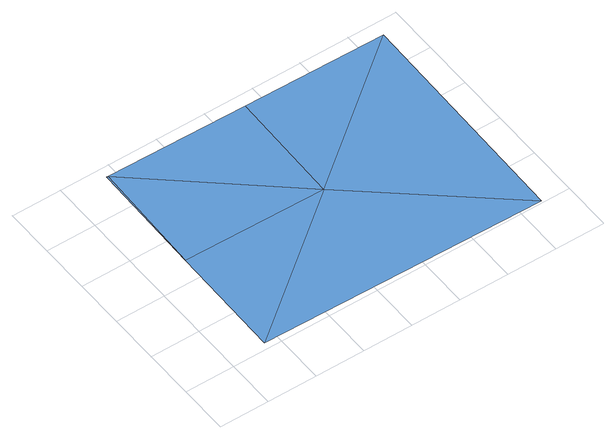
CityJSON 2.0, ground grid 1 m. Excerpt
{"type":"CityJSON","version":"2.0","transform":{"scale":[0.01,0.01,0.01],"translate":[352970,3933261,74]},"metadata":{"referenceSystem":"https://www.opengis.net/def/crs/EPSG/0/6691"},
"CityObjects":{
"waterbody1":{"type":"WaterBody","attributes":{"name":"3","class":"1140","function":"1","WaterBodyRiverFloodingRiskAttribute.description":"2","WaterBodyRiverFloodingRiskAttribute.rankOrg":"2","WaterBodyRiverFloodingRiskAttribute.adminType":"2","WaterBodyRiverFloodingRiskAttribute.scale":"L2"},"geometry":[{"type":"MultiSurface","lod":"1","boundaries":[[[0,1,2]],[[3,2,1]],[[2,3,4]],[[2,4,5]],[[5,6,2]],[[0,6,7]],[[8,7,6]],[[2,6,0]]]}]}
},
"vertices":[
[77,246,46],[74,13,46],[363,241,46],[645,4,46],[652,470,46],[367,474,46],[84,479,46],[81,477,46],[81,479,46]
]}
